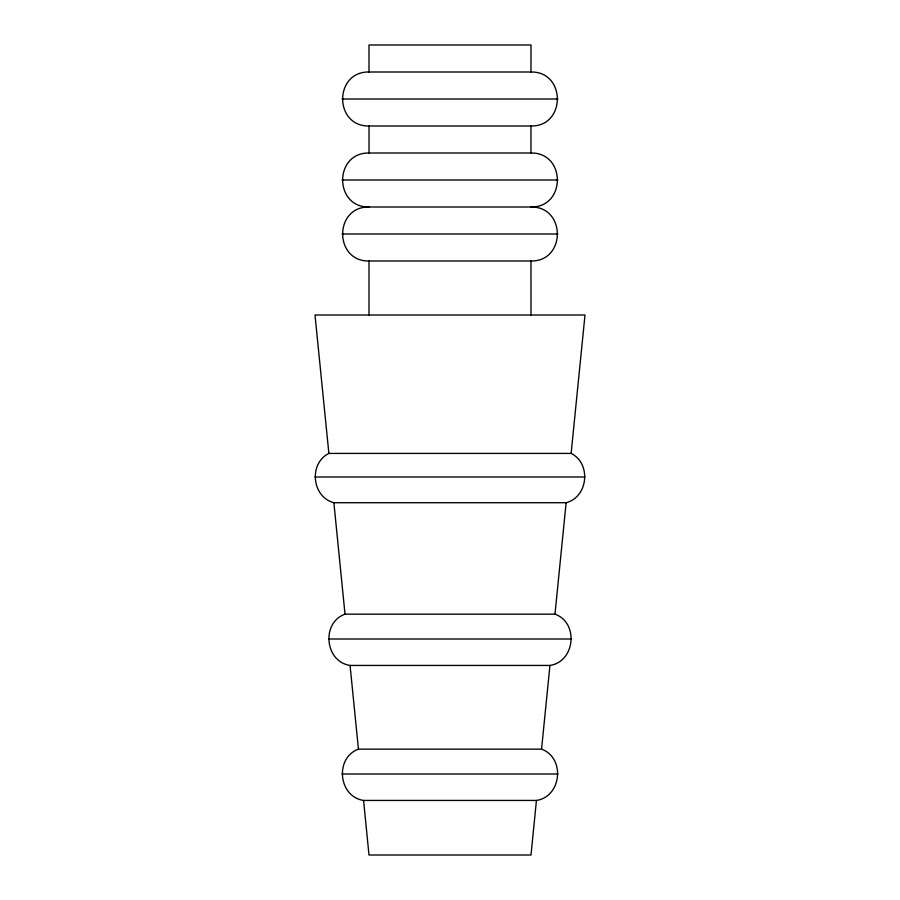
<?xml version="1.0" encoding="UTF-8"?>
<svg xmlns="http://www.w3.org/2000/svg" width="900" height="900" viewBox="0 0 900 900"><rect width="100%" height="100%" fill="white"/><g stroke="black" fill="none" stroke-linecap="round" stroke-linejoin="round"><path stroke-width="1.35" d="M369 315L369.022 261C333.889 261.574 333.889 206.426 369.022 207L531 207C566.123 207.54 566.1 152.426 530.977 153L369 153C333.877 152.46 333.9 207.574 369.022 207M530.977 72L531 45L369 45L369.022 72C333.889 71.426 333.889 126.574 369.022 126L531 126C566.123 126.54 566.1 71.426 530.977 72L369 72M536.434 800.438L531 855L369 855L363.566 800.438C338.321 796.635 334.553 757.856 358.436 749.16L541.586 749.16C565.447 757.879 561.668 796.635 536.434 800.438L363.544 800.438M554.985 614.16L566.123 502.718C588.195 497.002 591.469 463.455 571.129 453.42L585 315L315 315L328.871 453.42C308.531 463.455 311.805 497.002 333.877 502.718L345.015 614.16C321.041 622.744 324.799 661.658 350.066 665.438L549.956 665.438C575.212 661.624 578.947 622.744 554.985 614.16L344.914 614.16M541.564 749.16L549.934 665.438M369 261L531 261C566.123 261.54 566.1 206.426 530.977 207M342 99L558 99M342 180L558 180M342 234L558 234M328.838 453.42L571.163 453.42M315 477L585 477M333.776 502.718L566.224 502.718M328.5 639L571.5 639M342 774L558 774M350.066 665.438L358.436 749.16M530.977 261L531 315M530.977 126L530.977 153M369.022 126L369.022 153"/></g></svg>
